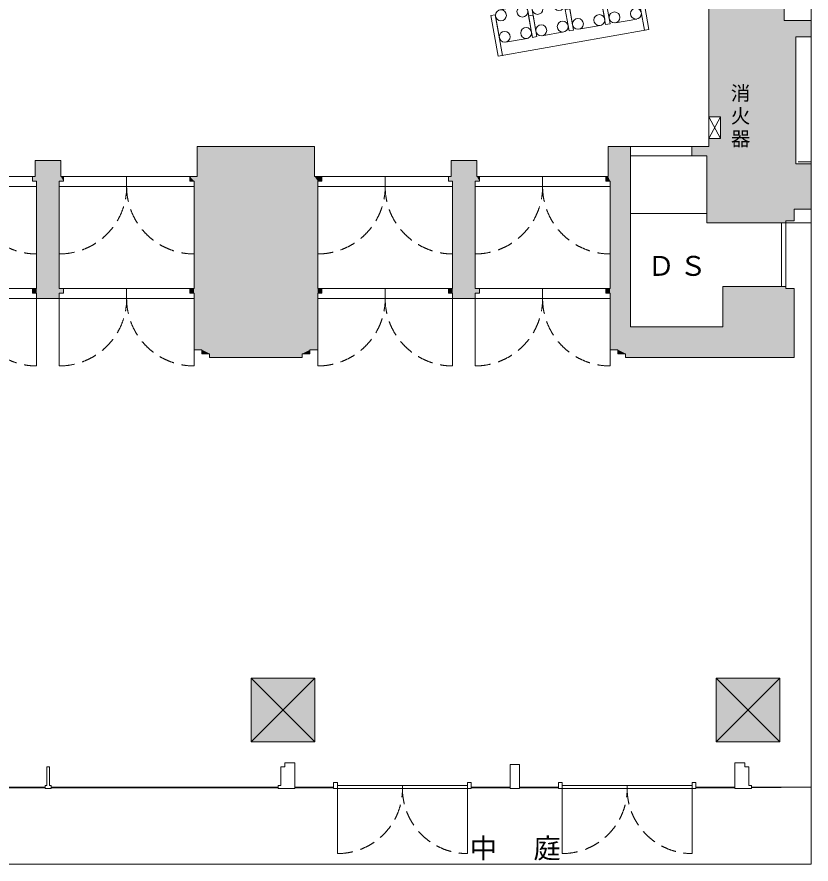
# Model space of a CAD drawing. Units: millimetres, scale not verified. Extents: x -7197 to 12668, y -4713 to 23723.
# Drawn here: x 2454 to 12668, y -4713 to 6179 of the extents above; entities that cross this region are included whole.
import ezdxf

# ---------------------------------------------------------------- set-up
doc = ezdxf.new("R2010")
doc.units = ezdxf.units.MM
doc.header["$LTSCALE"] = 100
doc.linetypes.add('DASHED2', pattern=[3, 2, -1])
doc.layers.add('0-0_0', color=9, linetype='Continuous')
doc.layers.add('0-9_Ｂ４版', color=7, linetype='Continuous')
for name, color, linetype, lineweight in [('0-1_STAGE', 7, 'Continuous', 15), ('0-5_客席フル', 7, 'Continuous', 15), ('0-8_Ａ４版', 7, 'Continuous', 15)]:
    doc.layers.add(name, color=color, linetype=linetype, lineweight=lineweight)
doc.styles.add('@ＭＳ ゴシック', font='')
doc.styles.add('ＭＳ ゴシック', font='')
doc.styles.add('ＭＳ 明朝', font='')
doc.styles.get('@ＭＳ ゴシック').set_extended_font_data('@MS Gothic')
doc.styles.get('ＭＳ ゴシック').set_extended_font_data('MS Gothic')
doc.styles.get('ＭＳ 明朝').set_extended_font_data('MS Mincho')

# ---------------------------------------------------------------- blocks, each defined once
blk = doc.blocks.new('４連椅子')
at = {"layer": '0-5_客席フル'}
for p, q in [((-1784, 70), (-1784, 350)), ((-1714, 420), (-1434, 420)), ((-1364, 350), (-1364, 70)), ((-1306, 70), (-1306, 350)), ((-1236, 420), (-956, 420)), ((-886, 350), (-886, 70)), ((-828, 70), (-828, 350)), ((-758, 420), (-478, 420)), ((-408, 350), (-408, 70)), ((-350, 70), (-350, 350)), ((-280, 420), (0, 420)), ((70, 350), (70, 70)), ((-1434, 0), (-1714, 0)), ((-956, 0), (-1236, 0)), ((-478, 0), (-758, 0)), ((0, 0), (-280, 0)), ((-1842, -160), (128, -160))]:
    blk.add_line(p, q, dxfattribs=at)
for points in [[(-1842, 370), (-1784, 370), (-1784, -160), (-1842, -160)], [(70, 370), (128, 370), (128, -160), (70, -160)], [(-1364, 280), (-1306, 280), (-1306, 0), (-1364, 0)], [(-886, 280), (-828, 280), (-828, 0), (-886, 0)], [(-408, 280), (-350, 280), (-350, 0), (-408, 0)]]:
    blk.add_lwpolyline(points, close=True, dxfattribs=at)
for centre in [(-1714, 350), (-1434, 350), (-1236, 350), (-956, 350), (-758, 350), (-478, 350), (-280, 350), (0, 350), (-1714, 70), (-1434, 70), (-1236, 70), (-956, 70), (-758, 70), (-478, 70), (-280, 70), (0, 70)]:
    blk.add_circle(centre, 70, dxfattribs=at)

msp = doc.modelspace()

# ---------------------------------------------------------------- linework, layer by layer
at = {"layer": '0-0_0'}
for points in [[(11377.2, 7141.3), (12322.2, 6133.3), (12322.2, 7483.3)], [(11377.2, 7141.3), (11352.2, 7141.3), (12322.2, 6133.3)], [(12322.2, 6133.3), (11352.2, 7141.3), (11352.2, 4894.3)], [(12322.2, 6133.3), (11352.2, 4894.3), (11502.2, 4894.3)], [(12322.2, 6133.3), (11502.2, 4894.3), (11502.2, 4614.3)], [(12472.2, 5922.3), (12322.2, 6133.3), (11502.2, 4614.3)], [(12667.5, 5922.3), (12667.5, 6133.3), (12322.2, 6133.3)], [(12472.2, 5922.3), (12667.5, 5922.3), (12322.2, 6133.3)], [(11327.2, 3532.3), (12452.2, 3707.3), (12472.2, 5922.3)], [(11327.2, 3532.3), (12472.2, 5922.3), (11502.2, 4614.3)], [(12452.2, 3707.3), (12472.2, 4292.3), (12472.2, 5922.3)], [(11352.2, 4514.3), (11327.2, 3532.3), (11502.2, 4614.3)], [(11502.2, 4614.3), (11352.2, 4614.3), (11352.2, 4514.3)], [(6282.2, 4129.3), (6282.2, 4514.3), (4772.2, 4514.3)], [(6282.2, 4129.3), (4772.2, 4514.3), (4772.2, 4129.3)], [(10347.2, 4514.3), (10057.2, 4514.3), (10057.2, 4129.3)], [(10347.2, 4514.3), (10057.2, 4129.3), (10082.2, 4069.3)], [(10347.2, 4514.3), (10082.2, 4069.3), (10082.2, 2689.3)], [(10282.2, 1849.3), (10347.2, 4514.3), (10082.2, 2689.3)], [(10282.2, 1849.3), (10347.2, 2194.3), (10347.2, 4514.3)], [(11132.2, 4514.3), (11132.2, 4394.3), (11327.2, 4394.3)], [(11352.2, 4514.3), (11132.2, 4514.3), (11327.2, 4394.3)], [(11352.2, 4514.3), (11327.2, 4394.3), (11327.2, 3532.3)], [(3017.2, 4129.3), (3017.2, 4334.3), (2687.2, 4334.3)], [(3017.2, 4129.3), (2687.2, 4334.3), (2687.2, 4129.3)], [(8367.2, 4129.3), (8367.2, 4334.3), (8037.2, 4334.3)], [(8367.2, 4129.3), (8037.2, 4334.3), (8037.2, 4129.3)], [(12452.2, 3707.3), (12667.5, 3707.3), (12667.5, 4292.3)], [(12452.2, 3707.3), (12667.5, 4292.3), (12472.2, 4292.3)], [(3017.2, 4129.3), (2652.2, 4129.3), (2652.2, 4069.3)], [(3017.2, 4129.3), (2652.2, 4069.3), (2707.2, 4069.3)], [(3052.2, 4069.3), (3017.2, 4129.3), (2707.2, 4069.3)], [(2707.2, 2629.3), (2997.2, 2689.3), (2997.2, 4069.3)], [(2707.2, 2689.3), (2707.2, 2629.3), (2997.2, 4069.3)], [(2707.2, 4069.3), (2707.2, 2689.3), (2997.2, 4069.3)], [(3052.2, 4069.3), (3052.2, 4129.3), (3017.2, 4129.3)], [(4677.2, 4129.3), (4677.2, 4069.3), (4732.2, 4069.3)], [(6282.2, 4129.3), (4677.2, 4129.3), (4732.2, 4069.3)], [(6282.2, 4129.3), (4732.2, 4069.3), (4732.2, 2689.3)], [(6322.2, 4069.3), (6282.2, 4129.3), (4732.2, 2689.3)], [(6322.2, 4069.3), (4732.2, 2689.3), (4832.2, 1899.3)], [(6322.2, 4069.3), (4832.2, 1899.3), (4932.2, 1849.3)], [(6322.2, 4069.3), (4932.2, 1849.3), (6322.2, 2629.3)], [(6377.2, 4069.3), (6377.2, 4129.3), (6282.2, 4129.3)], [(6322.2, 4069.3), (6377.2, 4069.3), (6282.2, 4129.3)], [(8367.2, 4129.3), (8002.2, 4129.3), (8002.2, 4069.3)], [(8367.2, 4129.3), (8002.2, 4069.3), (8057.2, 4069.3)], [(8402.2, 4069.3), (8367.2, 4129.3), (8057.2, 4069.3)], [(8057.2, 2629.3), (8347.2, 2689.3), (8347.2, 4069.3)], [(8057.2, 2689.3), (8057.2, 2629.3), (8347.2, 4069.3)], [(8057.2, 4069.3), (8057.2, 2689.3), (8347.2, 4069.3)], [(8402.2, 4069.3), (8402.2, 4129.3), (8367.2, 4129.3)], [(10057.2, 4129.3), (10027.2, 4129.3), (10027.2, 4069.3)], [(10057.2, 4129.3), (10027.2, 4069.3), (10082.2, 4069.3)], [(11327.2, 3532.3), (12342.2, 3557.3), (12452.2, 3707.3)], [(12342.2, 3557.3), (12452.2, 3557.3), (12452.2, 3707.3)], [(11327.2, 3532.3), (12342.2, 3532.3), (12342.2, 3557.3)], [(2652.2, 2689.3), (2652.2, 2629.3), (2707.2, 2629.3)], [(2707.2, 2689.3), (2652.2, 2689.3), (2707.2, 2629.3)], [(2707.2, 2629.3), (3052.2, 2629.3), (3052.2, 2689.3)], [(2707.2, 2629.3), (3052.2, 2689.3), (2997.2, 2689.3)], [(2707.2, 2629.3), (2707.2, 2559.3), (2997.2, 2559.3)], [(2707.2, 2629.3), (2997.2, 2559.3), (2997.2, 2629.3)], [(4677.2, 2689.3), (4677.2, 2629.3), (4732.2, 2629.3)], [(4732.2, 2689.3), (4677.2, 2689.3), (4732.2, 2629.3)], [(4732.2, 2689.3), (4732.2, 1899.3), (4832.2, 1899.3)], [(4932.2, 1849.3), (6222.2, 1899.3), (6322.2, 2629.3)], [(6222.2, 1899.3), (6322.2, 1899.3), (6322.2, 2629.3)], [(6377.2, 2629.3), (6377.2, 2689.3), (6322.2, 2689.3)], [(6322.2, 2629.3), (6377.2, 2629.3), (6322.2, 2689.3)], [(8002.2, 2689.3), (8002.2, 2629.3), (8057.2, 2629.3)], [(8057.2, 2689.3), (8002.2, 2689.3), (8057.2, 2629.3)], [(8057.2, 2629.3), (8402.2, 2629.3), (8402.2, 2689.3)], [(8057.2, 2629.3), (8402.2, 2689.3), (8347.2, 2689.3)], [(8057.2, 2629.3), (8057.2, 2559.3), (8347.2, 2559.3)], [(8057.2, 2629.3), (8347.2, 2559.3), (8347.2, 2629.3)], [(10027.2, 2689.3), (10027.2, 2629.3), (10082.2, 2629.3)], [(10082.2, 2689.3), (10027.2, 2689.3), (10082.2, 2629.3)], [(10082.2, 2689.3), (10082.2, 1899.3), (10182.2, 1899.3)], [(10282.2, 1849.3), (10082.2, 2689.3), (10182.2, 1899.3)], [(12342.2, 2689.3), (12342.2, 2714.3), (11532.2, 2714.3)], [(12342.2, 2689.3), (11532.2, 2714.3), (11532.2, 2194.3)], [(12452.2, 1799.3), (12342.2, 2689.3), (11532.2, 2194.3)], [(12452.2, 1799.3), (12452.2, 2689.3), (12342.2, 2689.3)], [(10282.2, 1849.3), (12452.2, 1799.3), (10347.2, 2194.3)], [(12452.2, 1799.3), (11532.2, 2194.3), (10347.2, 2194.3)], [(4832.2, 1899.3), (4832.2, 1849.3), (4932.2, 1849.3)], [(4932.2, 1849.3), (6122.2, 1849.3), (6222.2, 1899.3)], [(6122.2, 1849.3), (6222.2, 1849.3), (6222.2, 1899.3)], [(10182.2, 1899.3), (10182.2, 1849.3), (10282.2, 1849.3)], [(4932.2, 1799.3), (6122.2, 1799.3), (6122.2, 1849.3)], [(4932.2, 1849.3), (4932.2, 1799.3), (6122.2, 1849.3)], [(10282.2, 1849.3), (10282.2, 1799.3), (12452.2, 1799.3)], [(5467.2, -2322.7), (5467.2, -3142.7), (6287.2, -2322.7), (6287.2, -3142.7)], [(11447.2, -2322.7), (11447.2, -3142.7), (12267.2, -2322.7), (12267.2, -3142.7)]]:
    msp.add_solid(points, dxfattribs=at)
at = {"layer": '0-1_STAGE'}
for p, q in [((11352.2, 21053.3), (11352.2, 4514.3)), ((12322.2, 7483.3), (12322.2, 6133.3)), ((12472.2, 5922.3), (12472.2, 4292.3)), ((11502.2, 4894.3), (11352.2, 4614.3)), ((11352.2, 4894.3), (11502.2, 4614.3)), ((4772.2, 4514.3), (6282.2, 4514.3)), ((4772.2, 4514.3), (4772.2, 4129.3)), ((6282.2, 4514.3), (6282.2, 4129.3)), ((2687.2, 4334.3), (3017.2, 4334.3)), ((2687.2, 4334.3), (2687.2, 4129.3)), ((3017.2, 4334.3), (3017.2, 4129.3)), ((8037.2, 4334.3), (8367.2, 4334.3)), ((8037.2, 4334.3), (8037.2, 4129.3)), ((8367.2, 4334.3), (8367.2, 4129.3)), ((2687.2, 4129.3), (2652.2, 4129.3)), ((2652.2, 4069.3), (2682.2, 4069.3)), ((2707.2, 4069.3), (2707.2, 2689.3)), ((2997.2, 4069.3), (2997.2, 2689.3)), ((3017.2, 4129.3), (3052.2, 4129.3)), ((3052.2, 4069.3), (3022.2, 4069.3)), ((3864.7, 4129.3), (3864.7, 3999.3)), ((4772.2, 4129.3), (4677.2, 4129.3)), ((4677.2, 4069.3), (4707.2, 4069.3)), ((4732.2, 4069.3), (4732.2, 2689.3)), ((6282.2, 4129.3), (6377.2, 4129.3)), ((6322.2, 4069.3), (6322.2, 2689.3)), ((6377.2, 4069.3), (6347.2, 4069.3)), ((7189.7, 4129.3), (7189.7, 3999.3)), ((8002.2, 4129.3), (8037.2, 4129.3)), ((8002.2, 4069.3), (8032.2, 4069.3)), ((8057.2, 4069.3), (8057.2, 2689.3)), ((8347.2, 4069.3), (8347.2, 2689.3)), ((8367.2, 4129.3), (8402.2, 4129.3)), ((8402.2, 4069.3), (8372.2, 4069.3)), ((9214.7, 4129.3), (9214.7, 3999.3)), ((10027.2, 4129.3), (10057.2, 4129.3)), ((10027.2, 4069.3), (10057.2, 4069.3)), ((10082.2, 4069.3), (10082.2, 2689.3)), ((8402.2, 3999.3), (8372.2, 3999.3)), ((12342.2, 3532.3), (12667.5, 3532.3)), ((2707.2, 2689.3), (2652.2, 2689.3)), ((2997.2, 2689.3), (3052.2, 2689.3)), ((4732.2, 2689.3), (4677.2, 2689.3)), ((6322.2, 2689.3), (6377.2, 2689.3)), ((8057.2, 2689.3), (8002.2, 2689.3)), ((8347.2, 2689.3), (8402.2, 2689.3)), ((10082.2, 2689.3), (10027.2, 2689.3)), ((2707.2, 2559.3), (2707.2, 1691.8)), ((2997.2, 2559.3), (2997.2, 1691.8)), ((4732.2, 2559.3), (4732.2, 1691.8)), ((6322.2, 2559.3), (6322.2, 1691.8)), ((8057.2, 2559.3), (8057.2, 1691.8)), ((8347.2, 2559.3), (8347.2, 1691.8)), ((10082.2, 2559.3), (10082.2, 1691.8)), ((4932.2, 1799.3), (6122.2, 1799.3)), ((5467.2, -2322.7), (6287.2, -3142.7)), ((6287.2, -2322.7), (5467.2, -3142.7)), ((11447.2, -2322.7), (12267.2, -3142.7)), ((12267.2, -2322.7), (11447.2, -3142.7)), ((11687.2, -3412.7), (11687.2, -3742.7)), ((7412.2, -3702.7), (7412.2, -3742.7)), ((10302.2, -3702.7), (10302.2, -3742.7)), ((6577.2, -3742.7), (6577.2, -4577.7)), ((8247.2, -3742.7), (8247.2, -4577.7)), ((9467.2, -3742.7), (9467.2, -4577.7)), ((11137.2, -3742.7), (11187.2, -3742.7)), ((11137.2, -3742.7), (11137.2, -4577.7)), ((11187.2, -3732.7), (11187.2, -3742.7)), ((11687.2, -3722.7), (11412.2, -3722.7)), ((11902.2, -3732.7), (11902.2, -3742.7))]:
    msp.add_line(p, q, dxfattribs=at)
at = {"layer": '0-1_STAGE', "linetype": 'DASHED2'}
msp.add_line((12667.5, 4317.3), (12502.2, 4317.3), dxfattribs=at)
at = {"layer": '0-1_STAGE'}
for points in [[(12667.5, 6133.3), (12322.2, 6133.3), (12322.2, 7483.3), (12667.5, 7483.3)], [(11352.2, 7141.3), (11352.2, 4514.3), (11132.2, 4514.3), (11132.2, 4394.3), (11327.2, 4394.3), (11327.2, 3532.3), (12342.2, 3532.3), (12342.2, 3557.3), (12452.2, 3557.3), (12452.2, 3707.3)], [(12667.5, 4292.3), (12472.2, 4292.3), (12472.2, 5922.3), (12667.5, 5922.3)], [(11352.2, 4514.3), (10057.2, 4514.3), (10057.2, 4129.3)], [(12452.2, 3557.3), (12452.2, 3707.3), (12667.5, 3707.3)], [(10347.2, 3652.3), (10347.2, 2194.3), (11532.2, 2194.3), (11532.2, 2714.3), (12287.2, 2714.3)], [(11327.2, 3652.3), (11327.2, 3532.3), (12287.2, 3532.3), (12342.2, 3532.3), (12342.2, 2714.3), (12287.2, 2714.3), (12287.2, 3532.3)], [(12342.2, 3532.3), (12342.2, 3557.3), (12452.2, 3557.3)], [(12342.2, 2714.3), (12342.2, 2689.3), (12452.2, 2689.3), (12452.2, 1799.3)], [(4732.2, 2559.3), (4732.2, 1899.3), (4832.2, 1899.3), (4832.2, 1849.3), (4932.2, 1849.3), (4932.2, 1799.3)], [(6322.2, 2559.3), (6322.2, 1899.3), (6222.2, 1899.3), (6222.2, 1849.3), (6122.2, 1849.3), (6122.2, 1799.3)], [(10082.2, 2559.3), (10082.2, 1899.3), (10182.2, 1899.3), (10182.2, 1849.3), (10282.2, 1849.3), (10282.2, 1799.3), (12452.2, 1799.3)], [(10082.2, 1899.3), (10182.2, 1899.3), (10182.2, 1849.3), (10282.2, 1849.3), (10282.2, 1799.3)], [(11817.2, -3462.7), (11817.2, -3412.7), (11687.2, -3412.7)], [(11817.2, -3462.7), (11867.2, -3462.7), (11867.2, -3702.7), (11902.2, -3702.7), (11902.2, -3722.7), (12667.5, -3722.7), (11902.2, -3732.7), (11902.2, -3722.7)], [(11187.2, -3722.7), (11187.2, -3662.7), (11137.2, -3662.7), (11137.2, -3702.7)]]:
    msp.add_lwpolyline(points, dxfattribs=at)
for points in [[(11352.2, 4894.3), (11502.2, 4894.3), (11502.2, 4614.3), (11352.2, 4614.3)], [(4932.2, 1799.3), (4932.2, 1849.3), (4832.2, 1849.3), (4832.2, 1899.3), (4732.2, 1899.3), (4732.2, 2629.3), (4677.2, 2629.3), (4677.2, 2689.3), (4732.2, 2689.3), (4732.2, 4069.3), (4677.2, 4069.3), (4677.2, 4129.3), (4772.2, 4129.3), (4772.2, 4514.3), (6282.2, 4514.3), (6282.2, 4129.3), (6377.2, 4129.3), (6377.2, 4069.3), (6322.2, 4069.3), (6322.2, 2689.3), (6377.2, 2689.3), (6377.2, 2629.3), (6322.2, 2629.3), (6322.2, 1899.3), (6222.2, 1899.3), (6222.2, 1849.3), (6122.2, 1849.3), (6122.2, 1799.3)], [(10347.2, 4514.3), (11132.2, 4514.3), (11132.2, 4394.3), (10347.2, 4394.3)], [(10347.2, 4394.3), (11327.2, 4394.3), (11327.2, 3652.3), (10347.2, 3652.3)], [(2707.2, 2559.3), (2707.2, 2629.3), (2652.2, 2629.3), (2652.2, 2689.3), (2707.2, 2689.3), (2707.2, 4069.3), (2652.2, 4069.3), (2652.2, 4129.3), (2687.2, 4129.3), (2687.2, 4334.3), (3017.2, 4334.3), (3017.2, 4129.3), (3052.2, 4129.3), (3052.2, 4069.3), (2997.2, 4069.3), (2997.2, 2689.3), (3052.2, 2689.3), (3052.2, 2629.3), (2997.2, 2629.3), (2997.2, 2559.3)], [(8057.2, 2559.3), (8057.2, 2629.3), (8002.2, 2629.3), (8002.2, 2689.3), (8057.2, 2689.3), (8057.2, 4069.3), (8002.2, 4069.3), (8002.2, 4129.3), (8037.2, 4129.3), (8037.2, 4334.3), (8367.2, 4334.3), (8367.2, 4129.3), (8402.2, 4129.3), (8402.2, 4069.3), (8347.2, 4069.3), (8347.2, 2689.3), (8402.2, 2689.3), (8402.2, 2629.3), (8347.2, 2629.3), (8347.2, 2559.3)], [(2707.2, 3999.3), (2707.2, 4069.3), (2652.2, 4069.3), (2652.2, 4129.3), (1839.7, 4129.3), (1839.7, 3999.3)], [(2997.2, 3999.3), (2997.2, 4069.3), (3052.2, 4069.3), (3052.2, 4129.3), (3864.7, 4129.3), (3864.7, 3999.3)], [(4732.2, 3999.3), (4732.2, 4069.3), (4677.2, 4069.3), (4677.2, 4129.3), (3864.7, 4129.3), (3864.7, 3999.3)], [(6322.2, 3999.3), (6322.2, 4069.3), (6377.2, 4069.3), (6377.2, 4129.3), (7189.7, 4129.3), (7189.7, 3999.3)], [(8057.2, 3999.3), (8057.2, 4069.3), (8002.2, 4069.3), (8002.2, 4129.3), (7189.7, 4129.3), (7189.7, 3999.3)], [(8347.2, 3999.3), (8347.2, 4069.3), (8402.2, 4069.3), (8402.2, 4129.3), (9214.7, 4129.3), (9214.7, 3999.3)], [(10082.2, 3999.3), (10082.2, 4069.3), (10027.2, 4069.3), (10027.2, 4129.3), (9214.7, 4129.3), (9214.7, 3999.3)], [(2707.2, 2559.3), (2707.2, 2629.3), (2652.2, 2629.3), (2652.2, 2689.3), (1839.7, 2689.3), (1839.7, 2559.3)], [(2997.2, 2559.3), (2997.2, 2629.3), (3052.2, 2629.3), (3052.2, 2689.3), (3864.7, 2689.3), (3864.7, 2559.3)], [(4732.2, 2559.3), (4732.2, 2629.3), (4677.2, 2629.3), (4677.2, 2689.3), (3864.7, 2689.3), (3864.7, 2559.3)], [(6322.2, 2559.3), (6322.2, 2629.3), (6377.2, 2629.3), (6377.2, 2689.3), (7189.7, 2689.3), (7189.7, 2559.3)], [(8057.2, 2559.3), (8057.2, 2629.3), (8002.2, 2629.3), (8002.2, 2689.3), (7189.7, 2689.3), (7189.7, 2559.3)], [(8347.2, 2559.3), (8347.2, 2629.3), (8402.2, 2629.3), (8402.2, 2689.3), (9214.7, 2689.3), (9214.7, 2559.3)], [(10082.2, 2559.3), (10082.2, 2629.3), (10027.2, 2629.3), (10027.2, 2689.3), (9214.7, 2689.3), (9214.7, 2559.3)], [(5467.2, -2322.7), (6287.2, -2322.7), (6287.2, -3142.7), (5467.2, -3142.7)], [(11447.2, -2322.7), (12267.2, -2322.7), (12267.2, -3142.7), (11447.2, -3142.7)], [(2817.2, -3742.7), (2817.2, -3702.7), (2837.2, -3702.7), (2837.2, -3462.7), (2872.2, -3462.7), (2872.2, -3702.7), (2892.2, -3702.7), (2892.2, -3742.7)], [(5812.2, -3742.7), (5812.2, -3702.7), (5847.2, -3702.7), (5847.2, -3462.7), (5897.2, -3462.7), (5897.2, -3412.7), (6027.2, -3412.7), (6027.2, -3742.7)], [(8797.2, -3432.7), (8917.2, -3432.7), (8917.2, -3742.7), (8797.2, -3742.7)], [(11902.2, -3742.7), (11902.2, -3702.7), (11867.2, -3702.7), (11867.2, -3462.7), (11817.2, -3462.7), (11817.2, -3412.7), (11687.2, -3412.7), (11687.2, -3742.7)], [(6527.2, -3662.7), (6577.2, -3662.7), (6577.2, -3742.7), (6527.2, -3742.7)], [(6577.2, -3702.7), (8247.2, -3702.7), (8247.2, -3742.7), (6577.2, -3742.7)], [(8247.2, -3662.7), (8297.2, -3662.7), (8297.2, -3742.7), (8247.2, -3742.7)], [(9417.2, -3662.7), (9467.2, -3662.7), (9467.2, -3742.7), (9417.2, -3742.7)], [(9467.2, -3702.7), (11137.2, -3702.7), (11137.2, -3742.7), (9467.2, -3742.7)], [(11137.2, -3662.7), (11187.2, -3662.7), (11187.2, -3742.7), (11137.2, -3742.7)], [(1397.2, -3722.7), (2817.2, -3722.7), (2817.2, -3732.7), (1397.2, -3732.7)], [(2892.2, -3722.7), (5812.2, -3722.7), (5812.2, -3732.7), (2892.2, -3732.7)], [(6027.2, -3722.7), (6527.2, -3722.7), (6527.2, -3732.7), (6027.2, -3732.7)], [(8297.2, -3722.7), (8797.2, -3722.7), (8797.2, -3732.7), (8297.2, -3732.7)], [(8917.2, -3722.7), (9417.2, -3722.7), (9417.2, -3732.7), (8917.2, -3732.7)], [(11187.2, -3722.7), (11687.2, -3722.7), (11687.2, -3732.7), (11187.2, -3732.7)]]:
    msp.add_lwpolyline(points, close=True, dxfattribs=at)
at = {"layer": '0-1_STAGE', "linetype": 'DASHED2'}
for centre, radius, start, end in [((2707.2, 3999.3), 867.5, 180, 270), ((2997.2, 3999.3), 867.5, 270, 0), ((4732.2, 3999.3), 867.5, 180, 270), ((6322.2, 3999.3), 867.5, 270, 0), ((8057.2, 3999.3), 867.5, 180, 270), ((8347.2, 3999.3), 867.5, 270, 0), ((10082.2, 3999.3), 867.5, 180, 270), ((2707.2, 2559.3), 867.5, 180, 270), ((2997.2, 2559.3), 867.5, 270, 0), ((4732.2, 2559.3), 867.5, 180, 270), ((6322.2, 2559.3), 867.5, 270, 0), ((8057.2, 2559.3), 867.5, 180, 270), ((8347.2, 2559.3), 867.5, 270, 0), ((10082.2, 2559.3), 867.5, 180, 270), ((6577.2, -3742.7), 835, 270, 0), ((8247.2, -3742.7), 835, 180, 270), ((9467.2, -3742.7), 835, 270, 0), ((11137.2, -3742.7), 835, 180, 270)]:
    msp.add_arc(centre, radius, start, end, dxfattribs=at)
at = {"layer": '0-8_Ａ４版'}
for p, q in [((12667.5, 22723.3), (12667.5, -4712.7)), ((12667.5, -4712.7), (-7195.8, -4712.7))]:
    msp.add_line(p, q, dxfattribs=at)

# ---------------------------------------------------------------- block references
at = {"layer": '0-5_客席フル', "xscale": -1, "rotation": 10}
msp.add_blockref('４連椅子', (8739.2, 5855), dxfattribs=at)

# ---------------------------------------------------------------- texts
at = {"layer": '0-1_STAGE', "insert": (11642.7, 5327.5), "char_height": 183.3, "attachment_point": 7, "rotation": 270, "style": '@ＭＳ ゴシック'}
msp.add_mtext('\\T1.17;消火器', dxfattribs=at)
at = {"layer": '0-1_STAGE', "insert": (10564.6, 2845.8), "char_height": 256.6, "attachment_point": 7, "style": 'ＭＳ ゴシック'}
msp.add_mtext('\\T1.17;ＤＳ', dxfattribs=at)
at = {"layer": '0-9_Ｂ４版', "insert": (8277.7, -4667.3), "char_height": 256.6, "attachment_point": 7, "style": 'ＭＳ 明朝'}
msp.add_mtext('\\T1.17;中\u3000庭', dxfattribs=at)

doc.saveas('drawing.dxf')
